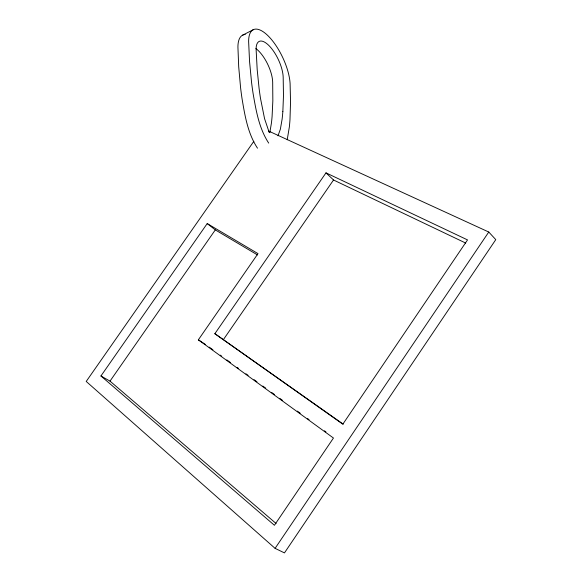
<?xml version="1.0" encoding="UTF-8"?>
<svg xmlns="http://www.w3.org/2000/svg" width="582" height="582" viewBox="0 0 582 582"><rect width="100%" height="100%" fill="white"/><g stroke="black" fill="none" stroke-linecap="round" stroke-linejoin="round"><path stroke-width="0.87" d="M282.859 111.351L283.478 95.797L283.179 77.1A24.386 9.508 64.6 0 0 269.073 45.702A24.386 9.508 64.6 0 0 256.131 49.746L257.2 69.745L259.063 88.18A203.176 73.608 67.6 0 0 260.496 98.394L264.563 118.684L269.27 132.616M269.808 132.66L271.408 123.166A277.578 121.965 59.8 0 0 272.1 116.356L272.842 100.824L272.682 82.149A24.262 9.676 64.5 0 0 255.876 48.561M287.21 139.767L289.363 126.84A295.903 127.487 60 0 0 289.982 119.637L290.534 101.995L290.105 83.663A37.394 14.586 64.6 0 0 268.513 36.259A37.394 14.586 64.6 0 0 248.638 41.7L249.547 61.379L251.555 82.331A215.187 78.075 67.6 0 0 253.046 93.207C256.007 110.354 258.99 128.287 268.702 143.107M278 135.81L280.357 129.24L282.103 119.23A272.522 117.062 60.2 0 0 282.859 111.351M253.832 141.324L86.216 381.45L275.09 548.353L488.764 232.029L268.578 131.023M214.867 333.697L325.993 172.854L467.528 239.908L342.827 424.183L214.867 333.697L343.213 424.147M223.473 339.502L333.53 179.991L465.724 243.08M198.36 339.823L257.993 253.621L207.207 223.568L100.933 375.987L274.42 525.284L333.457 438.035L198.36 339.823L205.592 344.58M276.108 523.516L110.013 381.123L215.304 229.897L257.506 254.938M242.512 35.218L253.345 29.682M275.09 548.353L284.46 552.9L495.784 239.624L488.764 232.029M100.933 375.987L110.013 381.123M209.236 347.134L212.91 349.797M220.251 355.129L221.713 356.191M226.849 359.923L230.523 362.593M237.129 367.388L238.598 368.457M245.931 373.782L248.136 375.383M254.007 379.646L256.938 381.777M262.817 386.048L265.748 388.179M271.619 392.443L274.558 394.574M279.695 398.306L282.626 400.438M297.307 411.096L300.239 413.227M307.58 418.56L309.049 419.629M324.458 430.818L325.927 431.888M207.207 223.568L215.304 229.897M325.993 172.854L333.53 179.991M257.499 148.184C247.772 133.467 244.877 115.585 242.017 98.511A214.183 79.516 67.6 0 1 240.584 87.671L238.7 66.763L237.929 47.127A37.204 14.848 64.5 0 1 245.255 34.476"/></g></svg>
